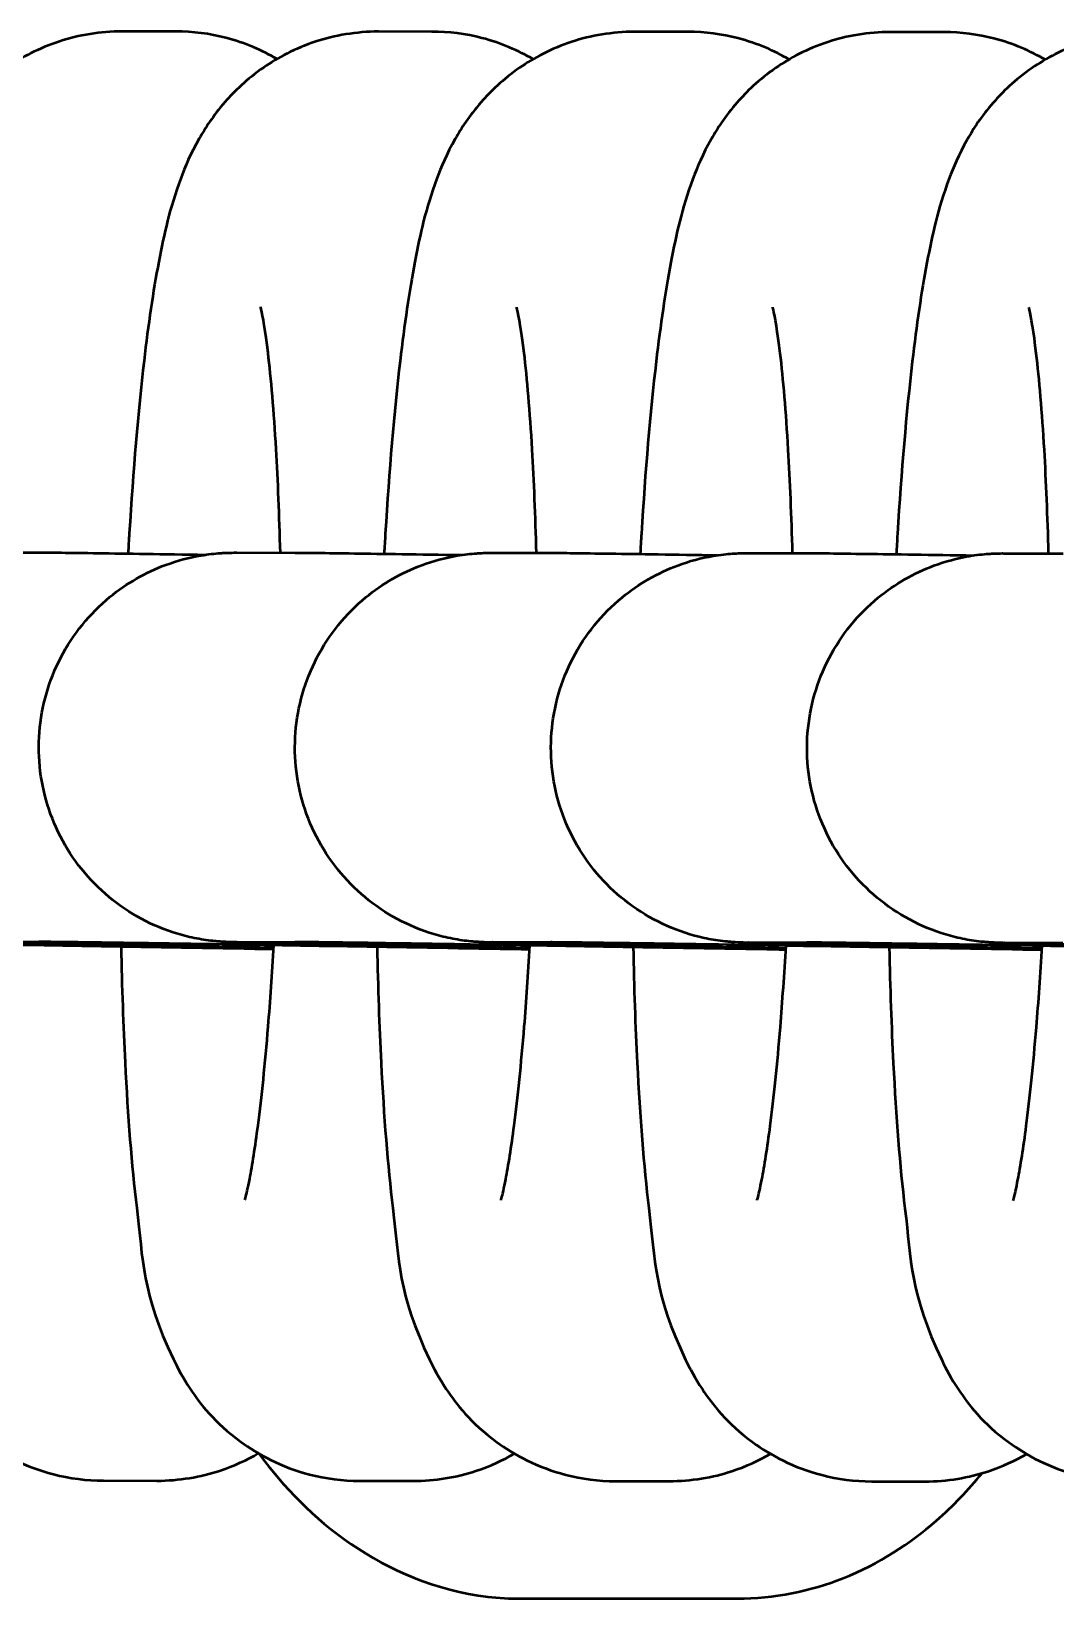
# Model space of a CAD drawing. Header units: millimetres. Extents: x 170 to 5770, y -1450 to 5650.
# Drawn here: x 3897.33 to 3913.1, y 2087.81 to 2111.96 of the extents above; entities that cross this region are included whole.
import ezdxf

# ---------------------------------------------------------------- set-up
doc = ezdxf.new("R2010")
doc.units = ezdxf.units.MM
doc.header["$LTSCALE"] = 10
doc.layers.add('Viditelná (ISO)', color=7, linetype='Continuous', lineweight=50)

# ---------------------------------------------------------------- blocks, each defined once
blk = doc.blocks.new('VVZ-VH101-2')
at = {"layer": 'Viditelná (ISO)'}
for p, q in [((3729.548, -3538.043), (3728.726, -3538.042)), ((3733.492, -3538.047), (3732.67, -3538.046)), ((3737.436, -3538.05), (3736.614, -3538.049)), ((3741.38, -3538.054), (3740.558, -3538.053)), ((3726.548, -3546.071), (3727.443, -3546.071)), ((3730.492, -3546.074), (3731.387, -3546.075)), ((3734.436, -3546.078), (3735.331, -3546.078)), ((3738.38, -3546.081), (3739.274, -3546.082)), ((3742.324, -3546.085), (3743.218, -3546.085)), ((3726.543, -3552.071), (3727.438, -3552.071)), ((3730.487, -3552.074), (3731.382, -3552.075)), ((3734.431, -3552.078), (3735.325, -3552.078)), ((3738.375, -3552.081), (3739.269, -3552.082)), ((3742.318, -3552.085), (3743.213, -3552.085)), ((3728.437, -3560.373), (3729.259, -3560.374)), ((3732.38, -3560.377), (3733.203, -3560.377)), ((3736.324, -3560.38), (3737.146, -3560.381)), ((3740.268, -3560.384), (3741.09, -3560.384)), ((3734.868, -3562.191), (3738.196, -3562.19))]:
    blk.add_line(p, q, dxfattribs=at)
for points, knots in [([(3728.726, -3538.042), (3728.386, -3538.042), (3728.05, -3538.101), (3727.438, -3538.302), (3727.172, -3538.448), (3726.692, -3538.779), (3726.507, -3538.964), (3726.174, -3539.345), (3726.058, -3539.529), (3725.828, -3539.933), (3725.749, -3540.126), (3725.509, -3540.769), (3725.427, -3541.15), (3725.256, -3542.049), (3725.183, -3542.554), (3725.024, -3543.905), (3724.948, -3544.804), (3724.883, -3545.876), (3724.877, -3545.98), (3724.871, -3546.085)], [3.141593, 3.141593, 3.141593, 3.141593, 3.174933, 3.174933, 3.211923, 3.211923, 3.259011, 3.259011, 3.321934, 3.321934, 3.41779, 3.41779, 3.668439, 3.668439, 3.93242, 3.93242, 4.302832, 4.302832, 4.342317, 4.342317, 4.342317, 4.342317]), ([(3732.67, -3538.046), (3732.33, -3538.046), (3731.994, -3538.105), (3731.382, -3538.306), (3731.116, -3538.451), (3730.636, -3538.782), (3730.451, -3538.967), (3730.118, -3539.349), (3730.002, -3539.532), (3729.772, -3539.936), (3729.693, -3540.129), (3729.453, -3540.773), (3729.371, -3541.154), (3729.199, -3542.052), (3729.126, -3542.557), (3728.968, -3543.909), (3728.892, -3544.807), (3728.827, -3545.879), (3728.82, -3545.983), (3728.815, -3546.088)], [3.141593, 3.141593, 3.141593, 3.141593, 3.174933, 3.174933, 3.211923, 3.211923, 3.259011, 3.259011, 3.321934, 3.321934, 3.41779, 3.41779, 3.668439, 3.668439, 3.93242, 3.93242, 4.302832, 4.302832, 4.342317, 4.342317, 4.342317, 4.342317]), ([(3731.108, -3538.468), (3730.888, -3538.339), (3730.621, -3538.22), (3730.076, -3538.079), (3729.812, -3538.043), (3729.548, -3538.043)], [9.36660161, 9.36660161, 9.36660161, 9.36660161, 9.39894603, 9.39894603, 9.42477796, 9.42477796, 9.42477796, 9.42477796]), ([(3736.614, -3538.049), (3736.273, -3538.049), (3735.938, -3538.108), (3735.326, -3538.309), (3735.06, -3538.455), (3734.58, -3538.786), (3734.395, -3538.971), (3734.062, -3539.352), (3733.946, -3539.536), (3733.716, -3539.94), (3733.637, -3540.133), (3733.397, -3540.776), (3733.314, -3541.157), (3733.143, -3542.056), (3733.07, -3542.561), (3732.912, -3543.912), (3732.836, -3544.811), (3732.77, -3545.883), (3732.764, -3545.987), (3732.758, -3546.092)], [3.141593, 3.141593, 3.141593, 3.141593, 3.174933, 3.174933, 3.211923, 3.211923, 3.259011, 3.259011, 3.321934, 3.321934, 3.41779, 3.41779, 3.668439, 3.668439, 3.93242, 3.93242, 4.302832, 4.302832, 4.342317, 4.342317, 4.342317, 4.342317]), ([(3735.052, -3538.471), (3734.832, -3538.342), (3734.565, -3538.223), (3734.02, -3538.082), (3733.756, -3538.047), (3733.492, -3538.047)], [9.36660161, 9.36660161, 9.36660161, 9.36660161, 9.39894603, 9.39894603, 9.42477796, 9.42477796, 9.42477796, 9.42477796]), ([(3740.558, -3538.053), (3740.217, -3538.052), (3739.881, -3538.112), (3739.269, -3538.313), (3739.004, -3538.458), (3738.524, -3538.789), (3738.338, -3538.974), (3738.006, -3539.356), (3737.89, -3539.539), (3737.66, -3539.943), (3737.58, -3540.136), (3737.34, -3540.78), (3737.258, -3541.161), (3737.087, -3542.059), (3737.014, -3542.564), (3736.856, -3543.916), (3736.78, -3544.814), (3736.714, -3545.886), (3736.708, -3545.99), (3736.702, -3546.095)], [3.141593, 3.141593, 3.141593, 3.141593, 3.174933, 3.174933, 3.211923, 3.211923, 3.259011, 3.259011, 3.321934, 3.321934, 3.41779, 3.41779, 3.668439, 3.668439, 3.93242, 3.93242, 4.302832, 4.302832, 4.342317, 4.342317, 4.342317, 4.342317]), ([(3738.996, -3538.475), (3738.776, -3538.346), (3738.509, -3538.227), (3737.964, -3538.086), (3737.7, -3538.05), (3737.436, -3538.05)], [9.36660161, 9.36660161, 9.36660161, 9.36660161, 9.39894603, 9.39894603, 9.42477796, 9.42477796, 9.42477796, 9.42477796]), ([(3744.501, -3538.056), (3744.161, -3538.056), (3743.825, -3538.115), (3743.213, -3538.316), (3742.947, -3538.462), (3742.468, -3538.793), (3742.282, -3538.978), (3741.95, -3539.359), (3741.834, -3539.543), (3741.603, -3539.947), (3741.524, -3540.14), (3741.284, -3540.783), (3741.202, -3541.164), (3741.031, -3542.063), (3740.958, -3542.568), (3740.8, -3543.919), (3740.724, -3544.818), (3740.658, -3545.89), (3740.652, -3545.994), (3740.646, -3546.099)], [3.141593, 3.141593, 3.141593, 3.141593, 3.174933, 3.174933, 3.211923, 3.211923, 3.259011, 3.259011, 3.321934, 3.321934, 3.41779, 3.41779, 3.668439, 3.668439, 3.93242, 3.93242, 4.302832, 4.302832, 4.342317, 4.342317, 4.342317, 4.342317]), ([(3742.94, -3538.478), (3742.719, -3538.349), (3742.453, -3538.23), (3741.907, -3538.089), (3741.643, -3538.054), (3741.38, -3538.054)], [9.36660161, 9.36660161, 9.36660161, 9.36660161, 9.39894603, 9.39894603, 9.42477796, 9.42477796, 9.42477796, 9.42477796]), ([(3731.16, -3546.075), (3731.145, -3545.503), (3731.123, -3544.965), (3731.061, -3543.895), (3731.017, -3543.386), (3730.932, -3542.668), (3730.888, -3542.42), (3730.86, -3542.301), (3730.857, -3542.287), (3730.857, -3542.287)], [1.9755379, 1.9755379, 1.9755379, 1.9755379, 2.2153919, 2.2153919, 2.5058014, 2.5058014, 2.7523432, 2.7523432, 2.8150161, 2.8150161, 2.8150161, 2.8150161]), ([(3735.104, -3546.078), (3735.089, -3545.507), (3735.067, -3544.969), (3735.005, -3543.898), (3734.961, -3543.389), (3734.876, -3542.671), (3734.831, -3542.423), (3734.804, -3542.304), (3734.8, -3542.291), (3734.8, -3542.291)], [1.9755379, 1.9755379, 1.9755379, 1.9755379, 2.2153919, 2.2153919, 2.5058014, 2.5058014, 2.7523432, 2.7523432, 2.8150161, 2.8150161, 2.8150161, 2.8150161]), ([(3739.048, -3546.082), (3739.033, -3545.51), (3739.011, -3544.972), (3738.949, -3543.902), (3738.905, -3543.393), (3738.819, -3542.675), (3738.775, -3542.427), (3738.748, -3542.308), (3738.744, -3542.294), (3738.744, -3542.294)], [1.9755379, 1.9755379, 1.9755379, 1.9755379, 2.2153919, 2.2153919, 2.5058014, 2.5058014, 2.7523432, 2.7523432, 2.8150161, 2.8150161, 2.8150161, 2.8150161]), ([(3742.992, -3546.085), (3742.977, -3545.514), (3742.955, -3544.976), (3742.892, -3543.905), (3742.849, -3543.396), (3742.763, -3542.678), (3742.719, -3542.43), (3742.692, -3542.311), (3742.688, -3542.297), (3742.688, -3542.297)], [1.9755379, 1.9755379, 1.9755379, 1.9755379, 2.2153919, 2.2153919, 2.5058014, 2.5058014, 2.7523432, 2.7523432, 2.8150161, 2.8150161, 2.8150161, 2.8150161]), ([(3731.058, -3552.164), (3730.769, -3552.159), (3730.489, -3552.154), (3729.487, -3552.135), (3728.821, -3552.123), (3727.721, -3552.101), (3727.274, -3552.092), (3726.805, -3552.082), (3726.681, -3552.079), (3726.535, -3552.075), (3726.494, -3552.074), (3726.422, -3552.071), (3726.402, -3552.071), (3726.316, -3552.066), (3726.294, -3552.065), (3726.247, -3552.061), (3726.228, -3552.06), (3726.168, -3552.054), (3726.121, -3552.048), (3725.978, -3552.028), (3725.878, -3552.009), (3725.586, -3551.937), (3725.394, -3551.869), (3725.031, -3551.697), (3724.858, -3551.592), (3724.536, -3551.351), (3724.387, -3551.214), (3724.12, -3550.914), (3724.002, -3550.749), (3723.8, -3550.402), (3723.717, -3550.217), (3723.589, -3549.836), (3723.544, -3549.639), (3723.495, -3549.24), (3723.49, -3549.037), (3723.521, -3548.637), (3723.557, -3548.437), (3723.668, -3548.051), (3723.743, -3547.863), (3723.929, -3547.507), (3724.04, -3547.337), (3724.293, -3547.025), (3724.436, -3546.881), (3724.847, -3546.544), (3725.141, -3546.375), (3725.627, -3546.194), (3725.812, -3546.145), (3726.05, -3546.104), (3726.104, -3546.097), (3726.205, -3546.085), (3726.252, -3546.081), (3726.315, -3546.077), (3726.335, -3546.075), (3726.388, -3546.073), (3726.414, -3546.072), (3726.499, -3546.07), (3726.519, -3546.071), (3726.548, -3546.071)], [1.554937, 1.554937, 1.554937, 1.554937, 1.6506, 1.6506, 1.911274, 1.911274, 2.172346, 2.172346, 2.302855, 2.302855, 2.372983, 2.372983, 2.432966, 2.432966, 2.448102, 2.448102, 2.455646, 2.455646, 2.470926, 2.470926, 2.501191, 2.501191, 2.561496, 2.561496, 2.621741, 2.621741, 2.681984, 2.681984, 2.742227, 2.742227, 2.802469, 2.802469, 2.862712, 2.862712, 2.922955, 2.922955, 2.983198, 2.983198, 3.043441, 3.043441, 3.103684, 3.103684, 3.163927, 3.163927, 3.263079, 3.263079, 3.319647, 3.319647, 3.336273, 3.336273, 3.351217, 3.351217, 3.358917, 3.358917, 3.374956, 3.374956, 3.4296, 3.4296, 3.4296, 3.4296]), ([(3735.002, -3552.168), (3734.713, -3552.163), (3734.432, -3552.157), (3733.431, -3552.139), (3732.765, -3552.126), (3731.665, -3552.105), (3731.218, -3552.096), (3730.749, -3552.085), (3730.625, -3552.082), (3730.479, -3552.078), (3730.437, -3552.077), (3730.366, -3552.075), (3730.346, -3552.075), (3730.26, -3552.07), (3730.238, -3552.068), (3730.19, -3552.065), (3730.172, -3552.063), (3730.112, -3552.057), (3730.065, -3552.052), (3729.921, -3552.031), (3729.822, -3552.012), (3729.53, -3551.94), (3729.338, -3551.872), (3728.975, -3551.7), (3728.802, -3551.596), (3728.48, -3551.355), (3728.331, -3551.217), (3728.064, -3550.917), (3727.945, -3550.753), (3727.744, -3550.405), (3727.661, -3550.221), (3727.533, -3549.84), (3727.488, -3549.642), (3727.438, -3549.243), (3727.434, -3549.041), (3727.465, -3548.64), (3727.501, -3548.441), (3727.612, -3548.055), (3727.687, -3547.866), (3727.873, -3547.51), (3727.984, -3547.341), (3728.237, -3547.029), (3728.38, -3546.885), (3728.791, -3546.547), (3729.085, -3546.378), (3729.571, -3546.197), (3729.756, -3546.148), (3729.994, -3546.108), (3730.048, -3546.1), (3730.148, -3546.089), (3730.196, -3546.084), (3730.258, -3546.08), (3730.278, -3546.079), (3730.332, -3546.076), (3730.358, -3546.076), (3730.443, -3546.074), (3730.462, -3546.074), (3730.492, -3546.074)], [1.554937, 1.554937, 1.554937, 1.554937, 1.6506, 1.6506, 1.911274, 1.911274, 2.172346, 2.172346, 2.302855, 2.302855, 2.372983, 2.372983, 2.432966, 2.432966, 2.448102, 2.448102, 2.455646, 2.455646, 2.470926, 2.470926, 2.501191, 2.501191, 2.561496, 2.561496, 2.621741, 2.621741, 2.681984, 2.681984, 2.742227, 2.742227, 2.802469, 2.802469, 2.862712, 2.862712, 2.922955, 2.922955, 2.983198, 2.983198, 3.043441, 3.043441, 3.103684, 3.103684, 3.163927, 3.163927, 3.263079, 3.263079, 3.319647, 3.319647, 3.336273, 3.336273, 3.351217, 3.351217, 3.358917, 3.358917, 3.374956, 3.374956, 3.4296, 3.4296, 3.4296, 3.4296]), ([(3727.443, -3546.071), (3727.608, -3546.072), (3727.891, -3546.075), (3728.782, -3546.088), (3729.345, -3546.096), (3730.007, -3546.106)], [0, 0, 0, 0, 0.3027925, 0.3027925, 0.5743738, 0.5743738, 0.5743738, 0.5743738]), ([(3738.946, -3552.171), (3738.657, -3552.166), (3738.376, -3552.161), (3737.374, -3552.142), (3736.708, -3552.13), (3735.609, -3552.108), (3735.162, -3552.099), (3734.693, -3552.089), (3734.568, -3552.086), (3734.423, -3552.082), (3734.381, -3552.081), (3734.31, -3552.078), (3734.29, -3552.078), (3734.204, -3552.073), (3734.182, -3552.072), (3734.134, -3552.068), (3734.116, -3552.067), (3734.056, -3552.061), (3734.008, -3552.055), (3733.865, -3552.035), (3733.765, -3552.016), (3733.474, -3551.944), (3733.282, -3551.876), (3732.919, -3551.704), (3732.745, -3551.599), (3732.424, -3551.358), (3732.275, -3551.221), (3732.008, -3550.921), (3731.889, -3550.756), (3731.688, -3550.409), (3731.604, -3550.224), (3731.476, -3549.843), (3731.431, -3549.646), (3731.382, -3549.247), (3731.378, -3549.044), (3731.409, -3548.644), (3731.445, -3548.444), (3731.556, -3548.058), (3731.631, -3547.87), (3731.817, -3547.514), (3731.928, -3547.344), (3732.181, -3547.032), (3732.324, -3546.888), (3732.734, -3546.551), (3733.029, -3546.382), (3733.515, -3546.201), (3733.699, -3546.152), (3733.937, -3546.111), (3733.992, -3546.104), (3734.092, -3546.092), (3734.14, -3546.088), (3734.202, -3546.084), (3734.222, -3546.082), (3734.276, -3546.08), (3734.302, -3546.079), (3734.387, -3546.077), (3734.406, -3546.078), (3734.436, -3546.078)], [1.554937, 1.554937, 1.554937, 1.554937, 1.6506, 1.6506, 1.911274, 1.911274, 2.172346, 2.172346, 2.302855, 2.302855, 2.372983, 2.372983, 2.432966, 2.432966, 2.448102, 2.448102, 2.455646, 2.455646, 2.470926, 2.470926, 2.501191, 2.501191, 2.561496, 2.561496, 2.621741, 2.621741, 2.681984, 2.681984, 2.742227, 2.742227, 2.802469, 2.802469, 2.862712, 2.862712, 2.922955, 2.922955, 2.983198, 2.983198, 3.043441, 3.043441, 3.103684, 3.103684, 3.163927, 3.163927, 3.263079, 3.263079, 3.319647, 3.319647, 3.336273, 3.336273, 3.351217, 3.351217, 3.358917, 3.358917, 3.374956, 3.374956, 3.4296, 3.4296, 3.4296, 3.4296]), ([(3731.387, -3546.075), (3731.552, -3546.075), (3731.835, -3546.079), (3732.725, -3546.091), (3733.289, -3546.099), (3733.95, -3546.11)], [0, 0, 0, 0, 0.3027925, 0.3027925, 0.5743738, 0.5743738, 0.5743738, 0.5743738]), ([(3742.89, -3552.175), (3742.601, -3552.17), (3742.32, -3552.164), (3741.318, -3552.146), (3740.652, -3552.133), (3739.553, -3552.112), (3739.106, -3552.103), (3738.637, -3552.092), (3738.512, -3552.089), (3738.367, -3552.085), (3738.325, -3552.084), (3738.254, -3552.082), (3738.234, -3552.082), (3738.148, -3552.077), (3738.125, -3552.075), (3738.078, -3552.072), (3738.06, -3552.07), (3738, -3552.064), (3737.952, -3552.059), (3737.809, -3552.038), (3737.709, -3552.019), (3737.417, -3551.947), (3737.226, -3551.879), (3736.863, -3551.707), (3736.689, -3551.603), (3736.368, -3551.362), (3736.219, -3551.224), (3735.952, -3550.924), (3735.833, -3550.76), (3735.632, -3550.412), (3735.548, -3550.228), (3735.42, -3549.847), (3735.375, -3549.649), (3735.326, -3549.25), (3735.321, -3549.048), (3735.353, -3548.647), (3735.389, -3548.448), (3735.5, -3548.062), (3735.575, -3547.873), (3735.76, -3547.517), (3735.872, -3547.348), (3736.125, -3547.036), (3736.268, -3546.892), (3736.678, -3546.554), (3736.973, -3546.385), (3737.459, -3546.204), (3737.643, -3546.155), (3737.881, -3546.115), (3737.935, -3546.107), (3738.036, -3546.096), (3738.083, -3546.091), (3738.146, -3546.087), (3738.166, -3546.086), (3738.22, -3546.083), (3738.246, -3546.083), (3738.33, -3546.081), (3738.35, -3546.081), (3738.38, -3546.081)], [1.554937, 1.554937, 1.554937, 1.554937, 1.6506, 1.6506, 1.911274, 1.911274, 2.172346, 2.172346, 2.302855, 2.302855, 2.372983, 2.372983, 2.432966, 2.432966, 2.448102, 2.448102, 2.455646, 2.455646, 2.470926, 2.470926, 2.501191, 2.501191, 2.561496, 2.561496, 2.621741, 2.621741, 2.681984, 2.681984, 2.742227, 2.742227, 2.802469, 2.802469, 2.862712, 2.862712, 2.922955, 2.922955, 2.983198, 2.983198, 3.043441, 3.043441, 3.103684, 3.103684, 3.163927, 3.163927, 3.263079, 3.263079, 3.319647, 3.319647, 3.336273, 3.336273, 3.351217, 3.351217, 3.358917, 3.358917, 3.374956, 3.374956, 3.4296, 3.4296, 3.4296, 3.4296]), ([(3735.331, -3546.078), (3735.496, -3546.078), (3735.778, -3546.082), (3736.669, -3546.094), (3737.232, -3546.103), (3737.894, -3546.113)], [0, 0, 0, 0, 0.3027925, 0.3027925, 0.5743738, 0.5743738, 0.5743738, 0.5743738]), ([(3746.833, -3552.178), (3746.544, -3552.173), (3746.264, -3552.168), (3745.262, -3552.149), (3744.596, -3552.137), (3743.496, -3552.115), (3743.05, -3552.106), (3742.581, -3552.096), (3742.456, -3552.093), (3742.311, -3552.089), (3742.269, -3552.088), (3742.197, -3552.085), (3742.178, -3552.085), (3742.092, -3552.08), (3742.069, -3552.079), (3742.022, -3552.075), (3742.004, -3552.074), (3741.944, -3552.068), (3741.896, -3552.062), (3741.753, -3552.042), (3741.653, -3552.023), (3741.361, -3551.951), (3741.17, -3551.883), (3740.807, -3551.711), (3740.633, -3551.606), (3740.312, -3551.365), (3740.162, -3551.228), (3739.896, -3550.928), (3739.777, -3550.763), (3739.576, -3550.416), (3739.492, -3550.231), (3739.364, -3549.85), (3739.319, -3549.653), (3739.27, -3549.254), (3739.265, -3549.051), (3739.297, -3548.651), (3739.333, -3548.451), (3739.443, -3548.065), (3739.519, -3547.877), (3739.704, -3547.521), (3739.816, -3547.351), (3740.069, -3547.039), (3740.212, -3546.895), (3740.622, -3546.558), (3740.916, -3546.389), (3741.403, -3546.208), (3741.587, -3546.159), (3741.825, -3546.118), (3741.879, -3546.111), (3741.98, -3546.099), (3742.027, -3546.095), (3742.09, -3546.091), (3742.11, -3546.089), (3742.163, -3546.087), (3742.189, -3546.086), (3742.274, -3546.084), (3742.294, -3546.085), (3742.324, -3546.085)], [1.554937, 1.554937, 1.554937, 1.554937, 1.6506, 1.6506, 1.911274, 1.911274, 2.172346, 2.172346, 2.302855, 2.302855, 2.372983, 2.372983, 2.432966, 2.432966, 2.448102, 2.448102, 2.455646, 2.455646, 2.470926, 2.470926, 2.501191, 2.501191, 2.561496, 2.561496, 2.621741, 2.621741, 2.681984, 2.681984, 2.742227, 2.742227, 2.802469, 2.802469, 2.862712, 2.862712, 2.922955, 2.922955, 2.983198, 2.983198, 3.043441, 3.043441, 3.103684, 3.103684, 3.163927, 3.163927, 3.263079, 3.263079, 3.319647, 3.319647, 3.336273, 3.336273, 3.351217, 3.351217, 3.358917, 3.358917, 3.374956, 3.374956, 3.4296, 3.4296, 3.4296, 3.4296]), ([(3739.274, -3546.082), (3739.44, -3546.082), (3739.722, -3546.086), (3740.613, -3546.098), (3741.176, -3546.106), (3741.838, -3546.117)], [0, 0, 0, 0, 0.3027925, 0.3027925, 0.5743738, 0.5743738, 0.5743738, 0.5743738]), ([(3731.057, -3552.186), (3731.013, -3552.186), (3730.97, -3552.185), (3730.063, -3552.169), (3729.199, -3552.155), (3727.603, -3552.128), (3726.849, -3552.116), (3725.546, -3552.095), (3724.979, -3552.087), (3724.103, -3552.074), (3723.779, -3552.07), (3723.551, -3552.068), (3723.509, -3552.068), (3723.494, -3552.068)], [2.282411, 2.282411, 2.282411, 2.282411, 2.29548, 2.29548, 2.555348, 2.555348, 2.815187, 2.815187, 3.07483, 3.07483, 3.333704, 3.333704, 3.418973, 3.418973, 3.418973, 3.418973]), ([(3735, -3552.19), (3734.957, -3552.189), (3734.913, -3552.188), (3734.006, -3552.173), (3733.143, -3552.158), (3731.547, -3552.132), (3730.793, -3552.119), (3729.489, -3552.099), (3728.923, -3552.09), (3728.047, -3552.078), (3727.723, -3552.074), (3727.495, -3552.072), (3727.453, -3552.071), (3727.438, -3552.071)], [2.282411, 2.282411, 2.282411, 2.282411, 2.29548, 2.29548, 2.555348, 2.555348, 2.815187, 2.815187, 3.07483, 3.07483, 3.333704, 3.333704, 3.418973, 3.418973, 3.418973, 3.418973]), ([(3738.944, -3552.193), (3738.901, -3552.193), (3738.857, -3552.192), (3737.95, -3552.176), (3737.087, -3552.162), (3735.49, -3552.135), (3734.737, -3552.123), (3733.433, -3552.102), (3732.866, -3552.094), (3731.991, -3552.081), (3731.667, -3552.077), (3731.439, -3552.075), (3731.397, -3552.075), (3731.382, -3552.075)], [2.282411, 2.282411, 2.282411, 2.282411, 2.29548, 2.29548, 2.555348, 2.555348, 2.815187, 2.815187, 3.07483, 3.07483, 3.333704, 3.333704, 3.418973, 3.418973, 3.418973, 3.418973]), ([(3742.888, -3552.197), (3742.844, -3552.196), (3742.801, -3552.195), (3741.894, -3552.18), (3741.031, -3552.165), (3739.434, -3552.139), (3738.681, -3552.126), (3737.377, -3552.106), (3736.81, -3552.097), (3735.934, -3552.085), (3735.611, -3552.081), (3735.383, -3552.079), (3735.341, -3552.078), (3735.325, -3552.078)], [2.282411, 2.282411, 2.282411, 2.282411, 2.29548, 2.29548, 2.555348, 2.555348, 2.815187, 2.815187, 3.07483, 3.07483, 3.333704, 3.333704, 3.418973, 3.418973, 3.418973, 3.418973]), ([(3746.832, -3552.2), (3746.788, -3552.2), (3746.745, -3552.199), (3745.838, -3552.183), (3744.975, -3552.169), (3743.378, -3552.142), (3742.624, -3552.13), (3741.321, -3552.109), (3740.754, -3552.101), (3739.878, -3552.088), (3739.555, -3552.084), (3739.326, -3552.082), (3739.285, -3552.082), (3739.269, -3552.082)], [2.282411, 2.282411, 2.282411, 2.282411, 2.29548, 2.29548, 2.555348, 2.555348, 2.815187, 2.815187, 3.07483, 3.07483, 3.333704, 3.333704, 3.418973, 3.418973, 3.418973, 3.418973]), ([(3724.762, -3552.143), (3724.775, -3552.766), (3724.796, -3553.365), (3724.866, -3554.761), (3724.925, -3555.511), (3725.102, -3556.975), (3725.08, -3557.47), (3725.633, -3558.632), (3725.712, -3558.781), (3725.982, -3559.184), (3726.196, -3559.471), (3726.872, -3559.966), (3727.229, -3560.162), (3727.909, -3560.337), (3728.173, -3560.373), (3728.437, -3560.373)], [5.072131, 5.072131, 5.072131, 5.072131, 5.306068, 5.306068, 5.653445, 5.653445, 6.082135, 6.082135, 6.137624, 6.137624, 6.210615, 6.210615, 6.257353, 6.257353, 6.283185, 6.283185, 6.283185, 6.283185]), ([(3728.706, -3552.147), (3728.719, -3552.769), (3728.74, -3553.368), (3728.81, -3554.765), (3728.869, -3555.514), (3729.046, -3556.979), (3729.023, -3557.474), (3729.577, -3558.636), (3729.656, -3558.784), (3729.925, -3559.188), (3730.14, -3559.474), (3730.816, -3559.969), (3731.173, -3560.165), (3731.853, -3560.341), (3732.117, -3560.376), (3732.38, -3560.377)], [5.072131, 5.072131, 5.072131, 5.072131, 5.306068, 5.306068, 5.653445, 5.653445, 6.082135, 6.082135, 6.137624, 6.137624, 6.210615, 6.210615, 6.257353, 6.257353, 6.283185, 6.283185, 6.283185, 6.283185]), ([(3730.615, -3556.045), (3730.615, -3556.045), (3730.619, -3556.035), (3730.637, -3555.966), (3730.662, -3555.862), (3730.728, -3555.518), (3730.773, -3555.234), (3730.872, -3554.468), (3730.926, -3553.95), (3731.005, -3552.982), (3731.035, -3552.562), (3731.06, -3552.124)], [0.3232379, 0.3232379, 0.3232379, 0.3232379, 0.3794022, 0.3794022, 0.5219959, 0.5219959, 0.7329851, 0.7329851, 1.000794, 1.000794, 1.1831993, 1.1831993, 1.1831993, 1.1831993]), ([(3732.65, -3552.15), (3732.663, -3552.773), (3732.683, -3553.372), (3732.754, -3554.768), (3732.812, -3555.518), (3732.989, -3556.982), (3732.967, -3557.477), (3733.521, -3558.639), (3733.599, -3558.788), (3733.869, -3559.191), (3734.083, -3559.478), (3734.76, -3559.973), (3735.117, -3560.169), (3735.797, -3560.344), (3736.061, -3560.38), (3736.324, -3560.38)], [5.072131, 5.072131, 5.072131, 5.072131, 5.306068, 5.306068, 5.653445, 5.653445, 6.082135, 6.082135, 6.137624, 6.137624, 6.210615, 6.210615, 6.257353, 6.257353, 6.283185, 6.283185, 6.283185, 6.283185]), ([(3734.559, -3556.049), (3734.559, -3556.049), (3734.562, -3556.038), (3734.581, -3555.969), (3734.606, -3555.866), (3734.672, -3555.522), (3734.717, -3555.238), (3734.816, -3554.471), (3734.87, -3553.954), (3734.949, -3552.985), (3734.978, -3552.566), (3735.004, -3552.127)], [0.3232379, 0.3232379, 0.3232379, 0.3232379, 0.3794022, 0.3794022, 0.5219959, 0.5219959, 0.7329851, 0.7329851, 1.000794, 1.000794, 1.1831993, 1.1831993, 1.1831993, 1.1831993]), ([(3736.594, -3552.153), (3736.607, -3552.776), (3736.627, -3553.375), (3736.698, -3554.771), (3736.756, -3555.521), (3736.933, -3556.986), (3736.911, -3557.481), (3737.465, -3558.643), (3737.543, -3558.791), (3737.813, -3559.195), (3738.027, -3559.481), (3738.704, -3559.976), (3739.06, -3560.172), (3739.74, -3560.348), (3740.004, -3560.383), (3740.268, -3560.384)], [5.072131, 5.072131, 5.072131, 5.072131, 5.306068, 5.306068, 5.653445, 5.653445, 6.082135, 6.082135, 6.137624, 6.137624, 6.210615, 6.210615, 6.257353, 6.257353, 6.283185, 6.283185, 6.283185, 6.283185]), ([(3738.503, -3556.052), (3738.503, -3556.052), (3738.506, -3556.042), (3738.525, -3555.973), (3738.549, -3555.869), (3738.616, -3555.525), (3738.661, -3555.241), (3738.76, -3554.475), (3738.814, -3553.957), (3738.893, -3552.989), (3738.922, -3552.569), (3738.948, -3552.131)], [0.3232379, 0.3232379, 0.3232379, 0.3232379, 0.3794022, 0.3794022, 0.5219959, 0.5219959, 0.7329851, 0.7329851, 1.000794, 1.000794, 1.1831993, 1.1831993, 1.1831993, 1.1831993]), ([(3740.538, -3552.157), (3740.55, -3552.78), (3740.571, -3553.379), (3740.642, -3554.775), (3740.7, -3555.525), (3740.877, -3556.989), (3740.855, -3557.484), (3741.409, -3558.646), (3741.487, -3558.795), (3741.757, -3559.198), (3741.971, -3559.485), (3742.647, -3559.98), (3743.004, -3560.176), (3743.684, -3560.351), (3743.948, -3560.387), (3744.212, -3560.387)], [5.072131, 5.072131, 5.072131, 5.072131, 5.306068, 5.306068, 5.653445, 5.653445, 6.082135, 6.082135, 6.137624, 6.137624, 6.210615, 6.210615, 6.257353, 6.257353, 6.283185, 6.283185, 6.283185, 6.283185]), ([(3742.447, -3556.056), (3742.447, -3556.056), (3742.45, -3556.045), (3742.469, -3555.976), (3742.493, -3555.873), (3742.56, -3555.529), (3742.605, -3555.245), (3742.704, -3554.478), (3742.757, -3553.961), (3742.837, -3552.992), (3742.866, -3552.573), (3742.892, -3552.134)], [0.3232379, 0.3232379, 0.3232379, 0.3232379, 0.3794022, 0.3794022, 0.5219959, 0.5219959, 0.7329851, 0.7329851, 1.000794, 1.000794, 1.1831993, 1.1831993, 1.1831993, 1.1831993]), ([(3729.259, -3560.374), (3729.599, -3560.374), (3729.935, -3560.315), (3730.451, -3560.146), (3730.65, -3560.051), (3730.82, -3559.952)], [6.28318531, 6.28318531, 6.28318531, 6.28318531, 6.31652615, 6.31652615, 6.34246474, 6.34246474, 6.34246474, 6.34246474]), ([(3730.829, -3559.957), (3731.212, -3560.469), (3731.667, -3560.95), (3732.83, -3561.749), (3733.553, -3562.066), (3734.523, -3562.181), (3734.696, -3562.191), (3734.868, -3562.191)], [8.9167249, 8.9167249, 8.9167249, 8.9167249, 9.1483067, 9.1483067, 9.3764039, 9.3764039, 9.424778, 9.424778, 9.424778, 9.424778]), ([(3733.203, -3560.377), (3733.543, -3560.378), (3733.879, -3560.319), (3734.395, -3560.149), (3734.594, -3560.055), (3734.764, -3559.956)], [6.28318531, 6.28318531, 6.28318531, 6.28318531, 6.31652615, 6.31652615, 6.34246474, 6.34246474, 6.34246474, 6.34246474]), ([(3737.146, -3560.381), (3737.487, -3560.381), (3737.823, -3560.322), (3738.338, -3560.153), (3738.538, -3560.058), (3738.708, -3559.959)], [6.28318531, 6.28318531, 6.28318531, 6.28318531, 6.31652615, 6.31652615, 6.34246474, 6.34246474, 6.34246474, 6.34246474]), ([(3741.09, -3560.384), (3741.43, -3560.385), (3741.766, -3560.326), (3742.282, -3560.156), (3742.481, -3560.062), (3742.652, -3559.963)], [6.28318531, 6.28318531, 6.28318531, 6.28318531, 6.31652615, 6.31652615, 6.34246474, 6.34246474, 6.34246474, 6.34246474]), ([(3738.196, -3562.19), (3738.763, -3562.19), (3739.327, -3562.074), (3740.385, -3561.655), (3740.862, -3561.339), (3741.526, -3560.76), (3741.759, -3560.514), (3741.968, -3560.258)], [3.1415927, 3.1415927, 3.1415927, 3.1415927, 3.3006412, 3.3006412, 3.4788625, 3.4788625, 3.596504, 3.596504, 3.596504, 3.596504])]:
    blk.add_open_spline(points, degree=3, knots=knots, dxfattribs=at)
for points in [[(3730.487, -3552.074), (3730.484, -3552.074), (3730.482, -3552.074), (3730.482, -3552.074)], [(3734.431, -3552.078), (3734.427, -3552.078), (3734.425, -3552.078), (3734.425, -3552.078)], [(3738.375, -3552.081), (3738.371, -3552.081), (3738.369, -3552.081), (3738.369, -3552.081)], [(3742.318, -3552.085), (3742.315, -3552.085), (3742.313, -3552.085), (3742.313, -3552.085)]]:
    blk.add_open_spline(points, degree=3, dxfattribs=at)

msp = doc.modelspace()

# ---------------------------------------------------------------- block references
msp.add_blockref('VVZ-VH101-2', (170, 5650))

doc.saveas('drawing.dxf')
